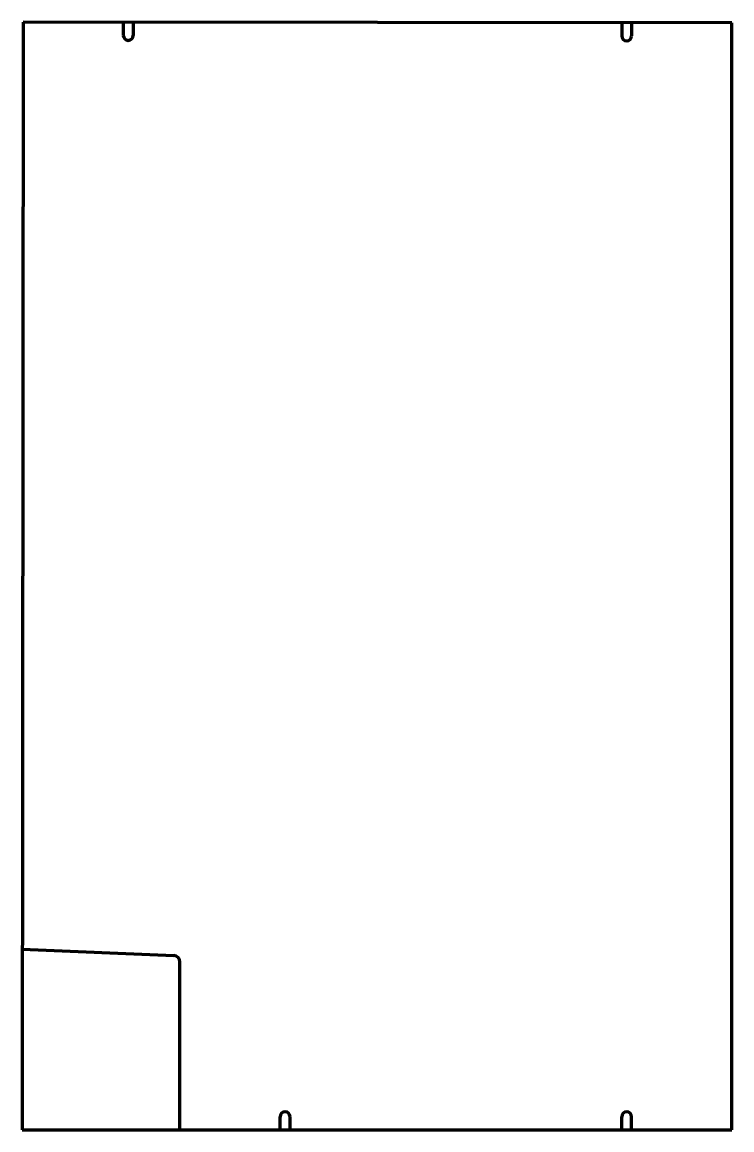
# Model space of a CAD drawing. Header units: inches. Extents: x 0 to 54, y 0 to 84.3.
import ezdxf

# ---------------------------------------------------------------- set-up
doc = ezdxf.new("R2010")
doc.units = ezdxf.units.IN
doc.header["$MEASUREMENT"] = 0
doc.layers.add('1', color=7, linetype='Continuous')

msp = doc.modelspace()

# ---------------------------------------------------------------- linework, layer by layer
at = {"color": 7, "lineweight": 90}
for p, q in [((0.062, 84.312), (-0.012, 0)), ((54, 84.25), (0.062, 84.312)), ((54, 0), (54, 84.25)), ((-0.012, 0), (54, 0))]:
    msp.add_line(p, q, dxfattribs=at)
at = {"layer": '1', "color": 7, "lineweight": 90}
for p, q in [((7.688, 84.304), (7.686, 83.304)), ((8.437, 84.303), (8.436, 83.303)), ((45.625, 84.26), (45.624, 83.26)), ((46.375, 84.259), (46.374, 83.259)), ((0, 13.75), (11.521, 13.27)), ((12, 0), (12, 12.77)), ((19.625, 0), (19.625, 1)), ((20.375, 0), (20.375, 1)), ((45.625, 0), (45.625, 1)), ((46.375, 0), (46.375, 1))]:
    msp.add_line(p, q, dxfattribs=at)
for centre, radius, start, end in [((8.061, 83.303), 0.375, 179.93361, 359.93361), ((45.999, 83.259), 0.375, 179.93361, 359.93361), ((11.5, 12.77), 0.5, 0, 87.61406), ((20, 1), 0.375, 0, 180), ((46, 1), 0.375, 0, 180)]:
    msp.add_arc(centre, radius, start, end, dxfattribs=at)

doc.saveas('drawing.dxf')
